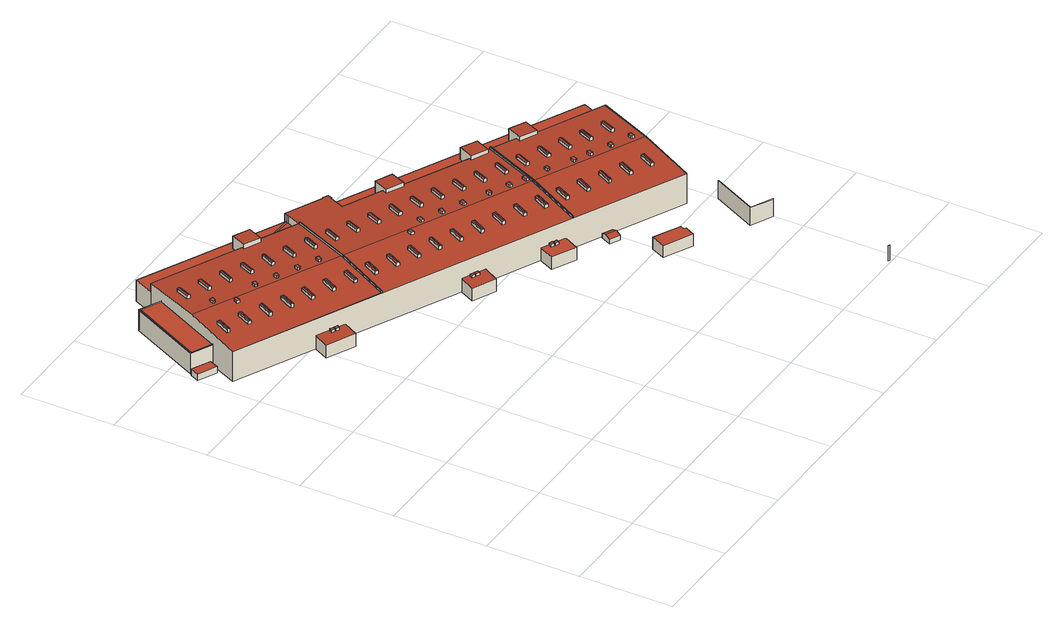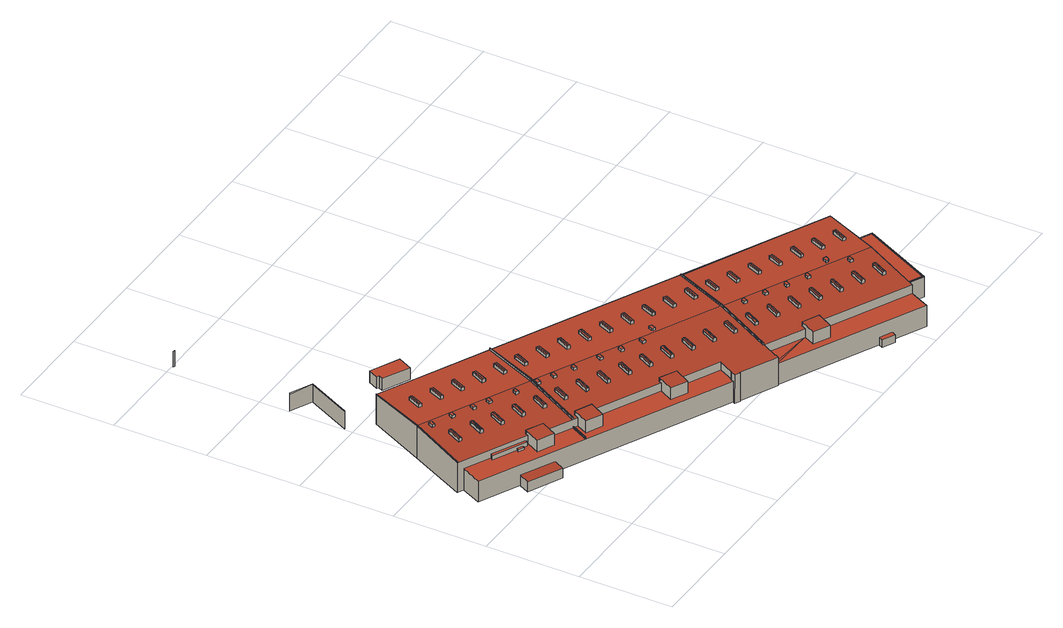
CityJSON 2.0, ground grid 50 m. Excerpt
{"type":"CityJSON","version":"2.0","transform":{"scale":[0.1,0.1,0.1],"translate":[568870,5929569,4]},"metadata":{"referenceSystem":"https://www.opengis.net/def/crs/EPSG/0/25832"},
"CityObjects":{
"building1":{"type":"Building","attributes":{"Grundfläche 2D":"58.864394","Grundhöhe NN":"4.642"},"geometry":[{"type":"Solid","lod":"3","boundaries":[[[[0,1,2,3]],[[4,5,3,2]],[[5,6,0,3]],[[6,7,1,0]],[[7,4,2,1]],[[7,6,5,4]]]],"semantics":{"surfaces":[{"type":"RoofSurface"},{"type":"WallSurface"},{"type":"GroundSurface"}],"values":[[0,1,1,1,1,2]]}}]},
"building2":{"type":"Building","attributes":{"Grundfläche 2D":"21496.392495","Grundhöhe NN":"4.642"},"children":["building2-1","building2-2","building2-3","building2-4","building2-5","building2-6","building2-7","building2-8","building2-9","building2-10","building2-11","building2-12","building2-13","building2-14","building2-15","building2-16","building2-17","building2-18","building2-19","building2-20","building2-21","building2-22","building2-23","building2-24","building2-25","building2-26"],"geometry":[{"type":"MultiSurface","lod":"3","boundaries":[[[8,9,10,11]],[[12,13,14,15,16,17,18,19]],[[20,21,22,23]],[[24,25,26,27]],[[28,24,27,29]],[[30,31,32,33]],[[34,30,33,35]],[[36,37,38,39]],[[40,36,39,41]],[[42,43,44,45]],[[46,43,42,47]],[[48,49,50,51]],[[52,49,48,53]],[[54,55,56,57]],[[58,54,57,59]],[[60,61,62,63]],[[64,60,63,65]],[[66,67,68]],[[67,69,70,68],[71,72,73,74],[75,76,77,78],[79,80,81,82],[83,84,85,86],[87,88,89,90],[91,92,93,94],[95,96,97,98]],[[99,100,101,102,103,66,68,104,105,106,107,108,109,110],[111,112,113,114],[115,116,117,118],[119,120,121,122],[123,124,125,126],[127,128,129,130],[131,132,133,134],[135,136,137,138],[139,140,141,142],[143,144,145,146],[147,148,149,150],[151,152,153,154],[155,156,157,158],[159,160,161,162],[163,164,165,166,167,168]],[[169,170,171,172,173,70,69,174,175,176,177,103,102,178,179,109,108,180,181,182,183,184,185,186,187,188,189,190,191,192,193,194,195,196,197,198,199,200,201,202,203,204,205],[206,207,208,209],[210,211,212,213],[214,215,216,217],[218,219,220,221,222],[223,224,225,226],[227,228,229,230],[231,232,233,234],[235,236,237,238],[239,240,241,242],[243,244,245,246],[247,248,249,250],[251,252,253,254],[255,256,257,258],[259,260,261,262],[263,264,265,266],[267,268,269,270],[271,272,273,274],[275,276,277,278],[279,280,281,282],[283,284,285,286],[287,288,289,290]],[[291,292,293,294]],[[295,292,291,296]],[[297,298,299,300]],[[301,298,297,302]],[[303,304,305]],[[306,305,307]],[[303,305,306]],[[306,307,308]],[[309,310,311,312]],[[313,309,312,314]],[[315,316,317,318]],[[319,316,315,320]],[[321,322,323,324]],[[325,322,321,326]],[[327,328,329,330]],[[331,328,327,332]],[[333,334,335,336]],[[337,334,333,338]],[[339,340,341,342]],[[343,340,339,344]],[[345,346,347,348]],[[349,346,345,350]],[[351,352,353,354]],[[355,351,354,356]],[[357,358,359,360]],[[361,357,360,362]],[[363,364,365,366,367,368]],[[369,365,364,370]],[[371,372,373,374]],[[375,371,374,376]],[[377,378,379,380]],[[381,378,377,382]],[[383,384,385,386]],[[385,387,388,386]],[[389,390,391,392]],[[393,389,392,394]],[[395,396,397,398]],[[399,395,398,400]],[[401,402,403,404]],[[405,401,404,406]],[[407,408,409,410]],[[411,407,410,412]],[[413,414,415,416]],[[417,414,413,418]],[[419,420,421,422]],[[423,420,419,424]],[[425,426,427,428]],[[429,425,428,430]],[[431,432,433,434]],[[435,432,431,436]],[[437,438,439,440,441]],[[441,442,443,437]],[[444,445,446,447]],[[448,444,447,449]],[[450,451,452,453]],[[454,450,453,455]],[[456,457,458,459]],[[460,456,459,461]],[[462,463,464,465]],[[466,463,462,467]],[[468,469,470,471]],[[472,469,468,473]],[[474,475,476,477]],[[478,475,474,479]],[[480,481,482,483]],[[484,481,480,485]],[[486,487,488,489]],[[490,487,486,491]],[[492,493,494,495]],[[496,492,495,497]],[[498,499,500,501]],[[502,498,501,503]],[[504,505,506,507]],[[508,504,507,509]],[[510,511,512,513]],[[514,511,510,515]],[[516,517,518,519]],[[520,516,519,521]],[[522,523,524,525]],[[526,527,528,529,530,531,532,533,534,535,536,537,538,539,540,541,542,543,544,545,546,547,548,549,550,551]],[[552,553,554,555]],[[556,557,558,559]],[[560,561,562,563]],[[564,565,566,567,568,569,570,571,572]],[[565,573,566]],[[565,574,575,573]],[[576,577,578,579]],[[580,581,582,583]],[[584,585,586,587]],[[588,589,590,591]],[[592,593,594,595]],[[171,170,8,11]],[[9,8,170,169,565,564]],[[564,572,10,9]],[[11,10,572,571,570,172,171]],[[596,597,17,16]],[[597,598,18,17]],[[598,599,19,18]],[[580,583,13,12]],[[14,13,583,582]],[[582,581,15,14]],[[26,214,217,29,27]],[[217,216,28,29]],[[28,216,215,25,24]],[[215,214,26,25]],[[32,290,289,35,33]],[[289,288,34,35]],[[34,288,287,31,30]],[[287,290,32,31]],[[135,138,294,293]],[[294,138,137,296,291]],[[137,136,295,296]],[[295,136,135,293,292]],[[300,299,77,76]],[[300,76,75,302,297]],[[301,302,75,78]],[[301,78,77,299,298]],[[304,246,245,307,305]],[[308,307,245,244]],[[308,244,243,303,306]],[[304,303,243,246]],[[311,229,228,314,312]],[[313,314,228,227]],[[313,227,230,310,309]],[[311,310,230,229]],[[318,317,87,90]],[[318,90,89,320,315]],[[319,320,89,88]],[[319,88,87,317,316]],[[133,132,324,323]],[[324,132,131,326,321]],[[325,326,131,134]],[[134,133,323,322,325]],[[330,329,161,160]],[[330,160,159,332,327]],[[159,162,331,332]],[[329,328,331,162,161]],[[336,335,85,84]],[[336,84,83,338,333]],[[337,338,83,86]],[[337,86,85,335,334]],[[158,157,342,341]],[[342,157,156,344,339]],[[156,155,343,344]],[[343,155,158,341,340]],[[139,142,348,347]],[[348,142,141,350,345]],[[141,140,349,350]],[[349,140,139,347,346]],[[353,256,255,356,354]],[[255,258,355,356]],[[355,258,257,352,351]],[[257,256,353,352]],[[38,254,253,41,39]],[[40,41,253,252]],[[40,252,251,37,36]],[[38,37,251,254]],[[359,280,279,362,360]],[[279,282,361,362]],[[361,282,281,358,357]],[[281,280,359,358]],[[368,367,67,66]],[[177,176,370,364,363,368,66,103]],[[369,370,176,175]],[[175,174,69,67,367,366,365,369]],[[45,44,147,150]],[[45,150,149,47,42]],[[149,148,46,47]],[[46,148,147,44,43]],[[129,128,380,379]],[[380,128,127,382,377]],[[127,130,381,382]],[[381,130,129,379,378]],[[165,164,384,383,166]],[[384,164,163,387,385]],[[168,167,388,387,163]],[[388,167,166,383,386]],[[391,236,235,394,392]],[[393,394,235,238]],[[393,238,237,390,389]],[[390,237,236,391]],[[397,242,241,400,398]],[[241,240,399,400]],[[399,240,239,396,395]],[[239,242,397,396]],[[403,209,208,406,404]],[[405,406,208,207]],[[405,207,206,402,401]],[[403,402,206,209]],[[409,269,268,412,410]],[[268,267,411,412]],[[411,267,270,408,407]],[[270,269,409,408]],[[146,145,416,415]],[[416,145,144,418,413]],[[144,143,417,418]],[[417,143,146,415,414]],[[121,120,422,421]],[[422,120,119,424,419]],[[119,122,423,424]],[[423,122,121,421,420]],[[222,430,428,427,219,218]],[[429,430,222,221]],[[429,221,220,426,425]],[[220,219,427,426]],[[95,98,434,433]],[[434,98,97,436,431]],[[97,96,435,436]],[[435,96,95,433,432]],[[82,81,51,50]],[[51,81,80,53,48]],[[80,79,52,53]],[[52,79,82,50,49]],[[99,439,438,101,100]],[[439,99,110,109,179,442,441,440]],[[285,284,448,449]],[[443,442,179,178]],[[443,178,102,101,438,437]],[[452,271,274,455,453]],[[274,273,454,455]],[[454,273,272,451,450]],[[272,271,452,451]],[[458,248,247,461,459]],[[247,250,460,461]],[[460,250,249,457,456]],[[249,248,458,457]],[[56,233,232,59,57]],[[232,231,58,59]],[[58,231,234,55,54]],[[234,233,56,55]],[[465,464,117,116]],[[465,116,115,467,462]],[[466,467,115,118]],[[466,118,117,464,463]],[[124,123,471,470]],[[471,123,126,473,468]],[[472,473,126,125]],[[472,125,124,470,469]],[[63,62,106,600]],[[65,63,600,181]],[[64,65,181,180]],[[60,64,180,108]],[[61,60,108,107]],[[62,61,107,106]],[[373,275,278,376,374]],[[375,376,278,277]],[[375,277,276,372,371]],[[373,372,276,275]],[[71,74,477,476]],[[477,74,73,479,474]],[[73,72,478,479]],[[478,72,71,476,475]],[[91,94,483,482]],[[483,94,93,485,480]],[[93,92,484,485]],[[484,92,91,482,481]],[[489,488,112,111]],[[489,111,114,491,486]],[[490,491,114,113]],[[490,113,112,488,487]],[[494,223,226,497,495]],[[226,225,496,497]],[[496,225,224,493,492]],[[224,223,494,493]],[[500,262,261,503,501]],[[261,260,502,503]],[[502,260,259,499,498]],[[259,262,500,499]],[[446,286,285,449,447]],[[448,284,283,445,444]],[[283,286,446,445]],[[506,212,211,509,507]],[[508,509,211,210]],[[210,213,505,504,508]],[[506,505,213,212]],[[153,152,513,512]],[[513,152,151,515,510]],[[151,154,514,515]],[[514,154,153,512,511]],[[518,265,264,521,519]],[[520,521,264,263]],[[520,263,266,517,516]],[[266,265,518,517]],[[185,184,523,522]],[[524,523,184,183,547,546]],[[525,524,546,545]],[[525,545,544,186,185,522]],[[189,188,552,555]],[[553,552,188,187,541,540]],[[554,553,540,539]],[[554,539,538,190,189,555]],[[193,192,557,556]],[[558,557,192,191,537,536]],[[536,535,559,558]],[[559,535,534,194,193,556]],[[527,526,562,561]],[[601,550,549,563,562,526,551,602]],[[549,548,560,563]],[[589,603,604,568,567,566,605,606,590]],[[569,568,604,607]],[[579,578,608,609]],[[576,579,609,610]],[[577,576,610,611]],[[597,596,612,613]],[[598,597,613,614]],[[599,598,614,615]],[[591,590,606,616]],[[588,591,616,617]],[[589,588,617,603]],[[587,586,618,619]],[[584,587,619,620]],[[585,584,620,621]],[[23,22,622,623]],[[20,23,623,624]],[[21,20,624,625]],[[592,595,626,627]],[[593,592,627,628]],[[594,593,628,629]],[[22,21,625,618,586,585,621,608,578,577,611,630,105,104,68,631,622]],[[632,600,106,105,630,633]],[[634,182,181,600,632,635]],[[528,527,561,560,548,547,183,182,634,636]],[[542,541,187,186,544,543]],[[190,538,537,191]],[[194,534,533,195]],[[195,533,532,196]],[[196,532,531,197]],[[637,198,197,531,530,638]],[[199,198,637,639]],[[200,199,639,640]],[[201,200,640,641]],[[573,203,202,201,641,605,566]],[[203,573,575,204]],[[204,575,574,205]],[[205,574,565,169]],[[172,570,569,173]],[[612,596,16,15,581,580,12,19,599,615,631,68,70,173,569,607]],[[529,528,636,642]],[[594,629,638,530,529,642,626,595]],[[621,620,619,618,625,624,623,622,631,615,614,613,612,607,604,603,617,616,606,605,641,640,639,637,638,629,628,627,626,642,636,634,635,632,633,630,611,610,609,608]]],"semantics":{"surfaces":[{"type":"RoofSurface"},{"type":"WallSurface"},{"type":"GroundSurface"}],"values":[0,0,0,0,0,0,0,0,0,0,0,0,0,0,0,0,0,0,0,0,0,0,0,0,0,0,0,0,0,0,0,0,0,0,0,0,0,0,0,0,0,0,0,0,0,0,0,0,0,0,0,0,0,0,0,0,0,0,0,0,0,0,0,0,0,0,0,0,0,0,0,0,0,0,0,0,0,0,0,0,0,0,0,0,0,0,0,0,0,0,0,0,0,0,0,0,0,0,0,0,0,0,0,0,0,0,0,0,0,0,0,0,1,1,1,1,1,1,1,1,1,1,1,1,1,1,1,1,1,1,1,1,1,1,1,1,1,1,1,1,1,1,1,1,1,1,1,1,1,1,1,1,1,1,1,1,1,1,1,1,1,1,1,1,1,1,1,1,1,1,1,1,1,1,1,1,1,1,1,1,1,1,1,1,1,1,1,1,1,1,1,1,1,1,1,1,1,1,1,1,1,1,1,1,1,1,1,1,1,1,1,1,1,1,1,1,1,1,1,1,1,1,1,1,1,1,1,1,1,1,1,1,1,1,1,1,1,1,1,1,1,1,1,1,1,1,1,1,1,1,1,1,1,1,1,1,1,1,1,1,1,1,1,1,1,1,1,1,1,1,1,1,1,1,1,1,1,1,1,1,1,1,1,1,1,1,1,1,1,1,1,1,1,1,1,1,1,1,1,1,1,1,1,1,1,1,1,1,1,1,1,1,1,1,1,1,1,1,1,1,1,1,1,1,1,1,1,1,1,1,1,1,1,1,1,1,1,1,1,1,1,1,1,1,1,1,1,1,1,1,1,1,1,1,1,1,1,1,1,1,2]}}]},
"building2-1":{"type":"BuildingInstallation","parents":["building2"],"geometry":[{"type":"MultiSurface","lod":"3","boundaries":[[[643,644,645,646,647]],[[645,644,648,649]],[[650,647,646,645,649,651]],[[643,647,650,652]],[[644,643,652,648]]],"semantics":{"surfaces":[{"type":"RoofSurface"},{"type":"WallSurface"}],"values":[0,1,1,1,1]}}]},
"building2-2":{"type":"BuildingInstallation","parents":["building2"],"geometry":[{"type":"MultiSurface","lod":"3","boundaries":[[[653,654,655,656,657]],[[655,654,658,659]],[[656,655,659,660]],[[657,656,660,661]],[[658,654,653,657,661,662]]],"semantics":{"surfaces":[{"type":"RoofSurface"},{"type":"WallSurface"}],"values":[0,1,1,1,1]}}]},
"building2-3":{"type":"BuildingInstallation","parents":["building2"],"geometry":[{"type":"MultiSurface","lod":"3","boundaries":[[[663,664,665,666]],[[664,663,667,668]],[[665,664,668,669]],[[666,665,669,670]],[[663,666,670,667]]],"semantics":{"surfaces":[{"type":"RoofSurface"},{"type":"WallSurface"}],"values":[0,1,1,1,1]}}]},
"building2-4":{"type":"BuildingInstallation","parents":["building2"],"geometry":[{"type":"MultiSurface","lod":"3","boundaries":[[[671,672,673,674]],[[671,674,675,676]],[[673,672,677,678]],[[674,673,678,675]],[[672,671,676,677]]],"semantics":{"surfaces":[{"type":"RoofSurface"},{"type":"WallSurface"}],"values":[0,1,1,1,1]}}]},
"building2-5":{"type":"BuildingInstallation","parents":["building2"],"geometry":[{"type":"MultiSurface","lod":"3","boundaries":[[[679,680,681,682]],[[683,684,682,681]],[[679,682,684,685]],[[685,686,680,679]],[[681,680,686,683]]],"semantics":{"surfaces":[{"type":"RoofSurface"},{"type":"WallSurface"}],"values":[0,1,1,1,1]}}]},
"building2-6":{"type":"BuildingInstallation","parents":["building2"],"geometry":[{"type":"MultiSurface","lod":"3","boundaries":[[[687,688,689,690]],[[688,687,691,692]],[[693,694,690,689]],[[687,690,694,691]],[[692,693,689,688]]],"semantics":{"surfaces":[{"type":"RoofSurface"},{"type":"WallSurface"}],"values":[0,1,1,1,1]}}]},
"building2-7":{"type":"BuildingInstallation","parents":["building2"],"geometry":[{"type":"MultiSurface","lod":"3","boundaries":[[[695,696,697,698,699]],[[699,698,700,701]],[[698,697,702,700]],[[695,699,701,703]],[[696,695,703,704]],[[697,696,704,702]]],"semantics":{"surfaces":[{"type":"RoofSurface"},{"type":"WallSurface"}],"values":[0,1,1,1,1,1]}}]},
"building2-8":{"type":"BuildingInstallation","parents":["building2"],"geometry":[{"type":"MultiSurface","lod":"3","boundaries":[[[705,706,707,708,709]],[[709,708,710,711]],[[705,709,711,712]],[[706,705,712,713]],[[707,706,713,714]],[[708,707,714,710]]],"semantics":{"surfaces":[{"type":"RoofSurface"},{"type":"WallSurface"}],"values":[0,1,1,1,1,1]}}]},
"building2-9":{"type":"BuildingInstallation","parents":["building2"],"geometry":[{"type":"MultiSurface","lod":"3","boundaries":[[[715,716,717,718,719]],[[720,721,719,718]],[[722,720,718,717]],[[715,719,721,723]],[[716,715,723,724]],[[724,722,717,716]]],"semantics":{"surfaces":[{"type":"RoofSurface"},{"type":"WallSurface"}],"values":[0,1,1,1,1,1]}}]},
"building2-10":{"type":"BuildingInstallation","parents":["building2"],"geometry":[{"type":"MultiSurface","lod":"3","boundaries":[[[725,726,727,728,729]],[[729,728,730,731]],[[725,729,731,732]],[[726,725,732,733]],[[727,726,733,734]],[[728,727,734,730]]],"semantics":{"surfaces":[{"type":"RoofSurface"},{"type":"WallSurface"}],"values":[0,1,1,1,1,1]}}]},
"building2-11":{"type":"BuildingInstallation","parents":["building2"],"geometry":[{"type":"MultiSurface","lod":"3","boundaries":[[[735,736,737,738,739]],[[739,738,740,741]],[[738,737,742,740]],[[735,739,741,743]],[[736,735,743,744]],[[737,736,744,742]]],"semantics":{"surfaces":[{"type":"RoofSurface"},{"type":"WallSurface"}],"values":[0,1,1,1,1,1]}}]},
"building2-12":{"type":"BuildingInstallation","parents":["building2"],"geometry":[{"type":"MultiSurface","lod":"3","boundaries":[[[745,746,747,748,749]],[[749,748,750,751]],[[745,749,751,752]],[[746,745,752,753]],[[747,746,753,754]],[[748,747,754,750]]],"semantics":{"surfaces":[{"type":"RoofSurface"},{"type":"WallSurface"}],"values":[0,1,1,1,1,1]}}]},
"building2-13":{"type":"BuildingInstallation","parents":["building2"],"geometry":[{"type":"MultiSurface","lod":"3","boundaries":[[[755,756,757,758,759]],[[760,761,759,758]],[[762,760,758,757]],[[755,759,761,763]],[[756,755,763,764]],[[764,762,757,756]]],"semantics":{"surfaces":[{"type":"RoofSurface"},{"type":"WallSurface"}],"values":[0,1,1,1,1,1]}}]},
"building2-14":{"type":"BuildingInstallation","parents":["building2"],"geometry":[{"type":"MultiSurface","lod":"3","boundaries":[[[765,766,767,768,769]],[[769,768,770,771]],[[765,769,771,772]],[[766,765,772,773]],[[767,766,773,774]],[[768,767,774,770]]],"semantics":{"surfaces":[{"type":"RoofSurface"},{"type":"WallSurface"}],"values":[0,1,1,1,1,1]}}]},
"building2-15":{"type":"BuildingInstallation","parents":["building2"],"geometry":[{"type":"MultiSurface","lod":"3","boundaries":[[[775,776,777,778,779]],[[779,778,780,781]],[[778,777,782,780]],[[775,779,781,783]],[[776,775,783,784]],[[777,776,784,782]]],"semantics":{"surfaces":[{"type":"RoofSurface"},{"type":"WallSurface"}],"values":[0,1,1,1,1,1]}}]},
"building2-16":{"type":"BuildingInstallation","parents":["building2"],"geometry":[{"type":"MultiSurface","lod":"3","boundaries":[[[785,786,787,788,789]],[[789,788,790,791]],[[785,789,791,792]],[[786,785,792,793]],[[787,786,793,794]],[[788,787,794,790]]],"semantics":{"surfaces":[{"type":"RoofSurface"},{"type":"WallSurface"}],"values":[0,1,1,1,1,1]}}]},
"building2-17":{"type":"BuildingInstallation","parents":["building2"],"geometry":[{"type":"MultiSurface","lod":"3","boundaries":[[[795,796,797,798,799]],[[799,798,800,801]],[[795,799,801,802]],[[796,795,802,803]],[[797,796,803,804]],[[798,797,804,800]]],"semantics":{"surfaces":[{"type":"RoofSurface"},{"type":"WallSurface"}],"values":[0,1,1,1,1,1]}}]},
"building2-18":{"type":"BuildingInstallation","parents":["building2"],"geometry":[{"type":"MultiSurface","lod":"3","boundaries":[[[805,806,807,808,809]],[[809,808,810,811]],[[805,809,811,812]],[[806,805,812,813]],[[807,806,813,814]],[[808,807,814,810]]],"semantics":{"surfaces":[{"type":"RoofSurface"},{"type":"WallSurface"}],"values":[0,1,1,1,1,1]}}]},
"building2-19":{"type":"BuildingInstallation","parents":["building2"],"geometry":[{"type":"MultiSurface","lod":"3","boundaries":[[[815,816,817,818,819]],[[819,818,820,821]],[[815,819,821,822]],[[816,815,822,823]],[[817,816,823,824]],[[818,817,824,820]]],"semantics":{"surfaces":[{"type":"RoofSurface"},{"type":"WallSurface"}],"values":[0,1,1,1,1,1]}}]},
"building2-20":{"type":"BuildingInstallation","parents":["building2"],"geometry":[{"type":"MultiSurface","lod":"3","boundaries":[[[825,826,827,828,829]],[[829,828,830,831]],[[825,829,831,832]],[[826,825,832,833]],[[827,826,833,834]],[[828,827,834,830]]],"semantics":{"surfaces":[{"type":"RoofSurface"},{"type":"WallSurface"}],"values":[0,1,1,1,1,1]}}]},
"building2-21":{"type":"BuildingInstallation","parents":["building2"],"geometry":[{"type":"MultiSurface","lod":"3","boundaries":[[[835,836,837,838,839]],[[839,838,840,841]],[[838,837,842,840]],[[835,839,841,843]],[[836,835,843,844]],[[837,836,844,842]]],"semantics":{"surfaces":[{"type":"RoofSurface"},{"type":"WallSurface"}],"values":[0,1,1,1,1,1]}}]},
"building2-22":{"type":"BuildingInstallation","parents":["building2"],"geometry":[{"type":"MultiSurface","lod":"3","boundaries":[[[845,846,847,848,849]],[[849,848,850,851]],[[845,849,851,852]],[[846,845,852,853]],[[847,846,853,854]],[[848,847,854,850]]],"semantics":{"surfaces":[{"type":"RoofSurface"},{"type":"WallSurface"}],"values":[0,1,1,1,1,1]}}]},
"building2-23":{"type":"BuildingInstallation","parents":["building2"],"geometry":[{"type":"MultiSurface","lod":"3","boundaries":[[[855,856,857,858,859]],[[859,858,860,861]],[[858,857,862,860]],[[855,859,861,863]],[[856,855,863,864]],[[857,856,864,862]]],"semantics":{"surfaces":[{"type":"RoofSurface"},{"type":"WallSurface"}],"values":[0,1,1,1,1,1]}}]},
"building2-24":{"type":"BuildingInstallation","parents":["building2"],"geometry":[{"type":"MultiSurface","lod":"3","boundaries":[[[865,866,867,868,869]],[[869,868,870,871]],[[868,867,872,870]],[[865,869,871,873]],[[866,865,873,874]],[[867,866,874,872]]],"semantics":{"surfaces":[{"type":"RoofSurface"},{"type":"WallSurface"}],"values":[0,1,1,1,1,1]}}]},
"building2-25":{"type":"BuildingInstallation","parents":["building2"],"geometry":[{"type":"MultiSurface","lod":"3","boundaries":[[[875,876,601,602]],[[551,877,875,602]],[[876,875,877,878]],[[601,876,878,550]]],"semantics":{"surfaces":[{"type":"RoofSurface"},{"type":"WallSurface"}],"values":[0,1,1,1]}}]},
"building2-26":{"type":"BuildingInstallation","parents":["building2"],"geometry":[{"type":"MultiSurface","lod":"3","boundaries":[[[879,880,881,882]],[[543,882,881,542]],[[879,882,543,883]],[[879,883,884,880]],[[884,542,881,880]]],"semantics":{"surfaces":[{"type":"RoofSurface"},{"type":"WallSurface"}],"values":[0,1,1,1,1]}}]},
"building3":{"type":"Building","attributes":{"Grundfläche 2D":"143.090632","Grundhöhe NN":"4.259"},"geometry":[{"type":"Solid","lod":"3","boundaries":[[[[885,886,887,888,889,890]],[[891,892,890,889]],[[892,893,885,890]],[[894,895,887,886]],[[893,894,886,885]],[[895,896,888,887]],[[896,891,889,888]],[[896,895,894,893,892,891]]]],"semantics":{"surfaces":[{"type":"RoofSurface"},{"type":"WallSurface"},{"type":"GroundSurface"}],"values":[[0,1,1,1,1,1,1,2]]}}]},
"building4":{"type":"Building","attributes":{"Grundfläche 2D":"35.831820","Grundhöhe NN":"4.642"},"geometry":[{"type":"Solid","lod":"3","boundaries":[[[[897,898,899,900]],[[901,897,900,902]],[[902,900,899,903,904]],[[901,902,904,905]],[[898,897,901,905,906]],[[899,898,906,903]],[[904,903,906,905]]]],"semantics":{"surfaces":[{"type":"RoofSurface"},{"type":"WallSurface"},{"type":"GroundSurface"}],"values":[[0,0,1,1,1,1,2]]}}]},
"building5":{"type":"Building","attributes":{"Grundfläche 2D":"9472.435403","Grundhöhe NN":"4.618"},"geometry":[{"type":"MultiSurface","lod":"3","boundaries":[[[907,908,909,910]],[[908,907,911,912]],[[913,914,915,916]],[[914,913,917,918]],[[913,919,920,917]],[[919,913,916,921]],[[922,923,924,925]]],"semantics":{"surfaces":[{"type":"WallSurface"}],"values":[0,0,0,0,0,0,0]}}]}
},
"vertices":[
[29,2385,42],[6,2337,42],[105,2288,42],[128,2336,42],[105,2288,6],[128,2336,6],[29,2385,6],[6,2337,6],
[923,2518,199],[963,2601,194],[876,2643,194],[836,2560,199],[152,2340,125],[43,2393,125],[229,2773,125],[337,2720,125],[339,2723,125],[227,2778,125],[39,2392,125],[150,2337,125],[614,1832,78],[653,1911,83],[503,1984,83],[464,1905,78],[1135,2282,202],[1127,2286,199],[1091,2212,202],[1099,2209,205],[1142,2278,199],[1106,2205,202],[1457,2125,202],[1450,2128,199],[1414,2055,202],[1421,2051,205],[1465,2121,199],[1429,2047,202],[1997,1861,202],[1989,1865,199],[1953,1791,202],[1961,1787,205],[2004,1857,199],[1968,1784,202],[1816,1491,201],[1852,1565,204],[1845,1568,203],[1809,1495,200],[1860,1561,203],[1824,1487,200],[846,1966,201],[882,2039,204],[874,2042,203],[839,1969,200],[890,2035,203],[854,1962,200],[2212,1756,202],[2205,1759,199],[2169,1686,202],[2176,1682,205],[2220,1752,199],[2184,1678,202],[2537,1366,194],[2389,1064,177],[2391,1063,177],[2538,1365,194],[2684,1668,177],[2686,1667,177],[846,1823,175],[842,1825,175],[79,2191,175],[988,2123,193],[227,2495,193],[443,2253,187],[459,2246,187],[423,2172,182],[408,2180,182],[207,2278,182],[192,2285,182],[228,2359,187],[243,2351,187],[890,2035,187],[854,1962,182],[839,1969,182],[874,2042,187],[315,2225,182],[300,2233,182],[335,2306,187],[351,2298,187],[766,2095,187],[782,2088,187],[746,2015,182],[730,2022,182],[551,2201,187],[566,2193,187],[531,2120,182],[515,2127,182],[659,2148,187],[674,2140,187],[639,2067,182],[623,2075,182],[1814,1345,175],[1813,1346,175],[1810,1347,175],[1958,1649,193],[992,2121,193],[1809,1346,175],[2390,1062,175],[2391,1063,175],[2389,1064,175],[2537,1366,193],[1962,1647,193],[1814,1346,175],[1162,1811,182],[1198,1884,186],[1213,1877,186],[1177,1804,182],[1069,1856,182],[1054,1864,182],[1090,1937,186],[1105,1930,186],[1393,1698,182],[1378,1706,182],[1413,1779,186],[1429,1771,186],[1593,1601,182],[1629,1674,186],[1644,1666,186],[1608,1593,182],[1501,1646,182],[1485,1653,182],[1521,1726,186],[1537,1719,186],[962,1909,182],[946,1917,182],[982,1990,187],[998,1982,186],[2060,1463,186],[2076,1455,186],[2040,1382,182],[2024,1390,182],[2383,1305,186],[2399,1297,186],[2363,1224,182],[2348,1232,182],[2291,1350,186],[2255,1277,182],[2240,1284,182],[2276,1358,186],[1845,1568,186],[1860,1561,186],[1824,1487,182],[1809,1495,182],[1285,1751,182],[1270,1759,182],[1306,1832,186],[1321,1824,186],[1968,1508,186],[1932,1435,182],[1917,1442,182],[1952,1516,186],[1716,1540,182],[1701,1548,182],[1737,1621,186],[1752,1614,186],[2147,1330,182],[2132,1337,182],[2141,1355,183],[2168,1410,186],[2183,1403,186],[2160,1355,184],[934,2541,174],[923,2518,175],[836,2560,175],[842,2573,175],[377,2800,175],[988,2124,193],[1141,2436,174],[1145,2434,174],[992,2122,193],[2111,1963,174],[2115,1961,174],[2684,1668,175],[2686,1667,175],[2687,1670,175],[2330,1844,175],[2324,1830,176],[2236,1873,176],[2249,1898,174],[2089,1976,174],[2077,1952,175],[1989,1994,175],[1996,2007,175],[1652,2176,175],[1645,2162,176],[1558,2205,176],[1571,2231,174],[1363,2332,174],[1402,2412,169],[1405,2411,169],[1417,2436,168],[1389,2450,168],[1387,2446,168],[1190,2542,168],[1187,2535,168],[1180,2522,169],[1183,2520,169],[1143,2439,174],[1774,1970,182],[1789,1962,182],[1753,1889,186],[1738,1896,186],[1357,2174,182],[1321,2100,186],[1306,2107,186],[1342,2181,182],[1091,2212,186],[1127,2286,182],[1142,2278,182],[1106,2205,186],[2069,1735,186],[2061,1738,186],[2097,1812,182],[2112,1804,182],[2076,1731,186],[767,2371,186],[803,2444,182],[818,2437,182],[782,2363,186],[2544,1593,182],[2508,1520,186],[2493,1527,186],[2529,1601,182],[2220,1752,182],[2184,1678,186],[2169,1686,186],[2205,1759,182],[567,2469,186],[552,2476,186],[588,2550,182],[603,2542,182],[1665,2023,182],[1680,2016,182],[1644,1942,186],[1629,1949,186],[2420,1654,182],[2435,1647,182],[2399,1573,186],[2384,1580,186],[459,2521,186],[444,2529,186],[480,2602,182],[495,2595,182],[1989,1865,182],[2004,1857,182],[1968,1784,186],[1953,1791,186],[674,2416,186],[659,2423,186],[695,2497,182],[710,2490,182],[2312,1707,182],[2327,1699,182],[2291,1626,186],[2276,1633,186],[1249,2226,182],[1214,2153,186],[1199,2160,186],[1235,2233,182],[1572,2068,182],[1537,1995,186],[1522,2002,186],[1558,2076,182],[984,2265,186],[1020,2338,182],[1035,2331,182],[999,2258,186],[875,2318,186],[911,2392,182],[926,2384,182],[890,2311,186],[351,2574,186],[337,2581,186],[373,2655,182],[387,2648,182],[1881,1917,182],[1896,1910,182],[1860,1836,186],[1846,1844,186],[1450,2128,182],[1465,2121,182],[1429,2047,186],[1414,2055,186],[2032,1386,201],[2068,1459,204],[2060,1463,203],[2024,1390,200],[2076,1455,203],[2040,1382,200],[199,2282,201],[235,2355,204],[228,2359,203],[192,2285,200],[243,2351,203],[207,2278,200],[2420,1654,198],[2384,1580,202],[2392,1577,205],[2428,1650,202],[2399,1573,202],[2435,1647,198],[2537,1597,202],[2529,1601,198],[2493,1527,202],[2501,1524,205],[2544,1593,199],[2508,1520,202],[738,2019,201],[774,2092,204],[766,2095,203],[730,2022,200],[782,2088,203],[746,2015,200],[954,1913,201],[990,1986,204],[982,1990,203],[946,1917,200],[998,1982,203],[962,1909,200],[1708,1544,201],[1744,1617,204],[1737,1621,203],[1701,1548,200],[1752,1614,203],[1716,1540,200],[307,2229,201],[343,2302,204],[335,2306,203],[300,2233,200],[351,2298,203],[315,2225,200],[1924,1439,201],[1960,1512,204],[1952,1516,203],[1917,1442,200],[1968,1508,203],[1932,1435,200],[2355,1228,201],[2391,1301,204],[2383,1305,203],[2348,1232,200],[2399,1297,203],[2363,1224,200],[703,2493,202],[695,2497,199],[659,2423,202],[667,2420,205],[710,2490,199],[674,2416,202],[380,2651,202],[373,2655,199],[337,2581,202],[344,2578,205],[387,2648,199],[351,2574,202],[992,2121,203],[992,2122,203],[988,2124,203],[988,2123,203],[842,1825,184],[846,1823,184],[1141,2436,184],[1145,2434,184],[918,2388,202],[911,2392,199],[875,2318,202],[883,2314,205],[926,2384,199],[890,2311,202],[1493,1649,201],[1529,1723,204],[1521,1726,203],[1485,1653,200],[1537,1719,203],[1501,1646,200],[2168,1410,203],[2132,1337,200],[2139,1333,201],[2175,1407,204],[2147,1330,200],[2183,1403,203],[595,2546,202],[588,2550,199],[552,2476,202],[559,2472,205],[603,2542,199],[567,2469,202],[1673,2019,202],[1665,2023,199],[1629,1949,202],[1637,1946,205],[1680,2016,199],[1644,1942,202],[1782,1966,202],[1774,1970,199],[1738,1896,202],[1746,1893,205],[1789,1962,199],[1753,1889,202],[1565,2072,202],[1558,2076,199],[1522,2002,202],[1529,1998,205],[1572,2068,199],[1537,1995,202],[2248,1281,201],[2283,1354,204],[2276,1358,203],[2240,1284,200],[2291,1350,203],[2255,1277,200],[1385,1702,201],[1421,1775,204],[1413,1779,203],[1378,1706,200],[1429,1771,203],[1393,1698,200],[2105,1808,202],[2097,1812,199],[2061,1738,202],[2069,1735,205],[2112,1804,199],[2076,1731,202],[631,2071,201],[666,2144,204],[659,2148,203],[623,2075,200],[674,2140,203],[639,2067,200],[1956,1646,205],[1810,1347,186],[1814,1345,186],[1814,1346,186],[1960,1644,205],[2115,1961,186],[2111,1963,186],[1889,1914,202],[1881,1917,199],[1846,1844,202],[1853,1840,205],[1896,1910,199],[1860,1836,202],[1027,2335,202],[1020,2338,199],[984,2265,202],[991,2261,205],[1035,2331,199],[999,2258,202],[488,2598,202],[480,2602,199],[444,2529,202],[452,2525,205],[495,2595,199],[459,2521,202],[1061,1860,201],[1097,1934,204],[1090,1937,203],[1054,1864,200],[1105,1930,203],[1069,1856,200],[1600,1597,201],[1636,1670,204],[1629,1674,203],[1593,1601,200],[1644,1666,203],[1608,1593,200],[415,2176,201],[451,2249,204],[443,2253,203],[408,2180,200],[459,2246,203],[423,2172,200],[523,2124,201],[558,2197,204],[551,2201,203],[515,2127,200],[566,2193,203],[531,2120,200],[1169,1808,201],[1205,1881,204],[1198,1884,203],[1162,1811,200],[1213,1877,203],[1177,1804,200],[811,2441,202],[803,2444,199],[767,2371,202],[775,2367,205],[818,2437,199],[782,2363,202],[2320,1703,202],[2312,1707,199],[2276,1633,202],[2284,1629,205],[2327,1699,199],[2291,1626,202],[1350,2177,202],[1342,2181,199],[1306,2107,202],[1314,2104,205],[1357,2174,199],[1321,2100,202],[1277,1755,201],[1313,1828,204],[1306,1832,203],[1270,1759,200],[1321,1824,203],[1285,1751,200],[1242,2230,202],[1235,2233,199],[1199,2160,202],[1206,2156,205],[1249,2226,199],[1214,2153,202],[2236,1873,197],[2324,1830,197],[2364,1913,192],[2277,1956,192],[2526,1765,128],[2519,1751,129],[2656,1685,129],[2708,1791,124],[1411,2425,125],[1405,2411,125],[1402,2412,125],[1363,2332,129],[1571,2231,129],[1599,2288,126],[1686,2245,126],[1652,2176,129],[1996,2007,129],[2030,2077,126],[2117,2034,126],[2089,1976,129],[2113,1965,129],[2116,1963,129],[2249,1898,129],[2277,1956,126],[2364,1913,126],[2330,1844,129],[2342,1838,129],[2349,1852,128],[2374,1840,128],[2404,1825,128],[2077,1952,197],[2117,2034,192],[2030,2077,192],[1989,1994,197],[1558,2205,198],[1645,2162,198],[1686,2245,192],[1599,2288,192],[2342,1838,151],[2519,1751,151],[2526,1765,151],[2349,1852,151],[963,2601,125],[934,2541,125],[1187,2535,125],[670,2788,125],[428,2906,125],[377,2800,125],[842,2573,125],[860,2611,125],[876,2643,125],[1180,2522,125],[1143,2439,125],[1183,2520,125],[1735,1283,78],[1774,1363,80],[1647,1425,80],[1608,1345,78],[152,2340,121],[337,2720,121],[229,2773,121],[43,2393,121],[1327,1484,77],[1366,1562,83],[1244,1622,83],[1205,1543,77],[614,2844,50],[603,2821,50],[670,2788,50],[681,2812,50],[2520,1951,61],[2341,2038,61],[2315,1983,66],[2493,1896,66],[339,2723,121],[227,2778,121],[39,2392,121],[150,2337,121],[2538,1365,193],[2374,1840,139],[2404,1825,139],[603,2821,6],[428,2906,6],[1187,2535,6],[670,2788,6],[377,2800,6],[1647,1425,6],[1608,1345,6],[1735,1283,6],[1774,1363,6],[339,2723,6],[227,2778,6],[39,2392,6],[150,2337,6],[681,2812,6],[614,2844,6],[1244,1622,6],[1205,1543,6],[1327,1484,6],[1366,1562,6],[503,1984,6],[464,1905,6],[614,1832,6],[653,1911,6],[2493,1896,6],[2520,1951,6],[2341,2038,6],[2315,1983,6],[2390,1062,6],[79,2191,6],[2538,1365,6],[2391,1063,6],[2687,1670,6],[2686,1667,6],[2656,1685,6],[1417,2436,6],[1411,2425,6],[1389,2450,6],[1387,2446,6],[1190,2542,6],[2708,1791,6],
[1682,1400,95],[1675,1385,95],[1691,1377,95],[1697,1391,95],[1698,1392,95],[1675,1385,80],[1691,1377,80],[1698,1392,80],[1697,1391,80],[1682,1400,80],
[1697,1374,95],[1697,1373,95],[1712,1366,95],[1719,1381,95],[1704,1388,95],[1697,1373,80],[1712,1366,80],[1719,1381,80],[1704,1388,80],[1697,1374,80],
[1294,1571,95],[1310,1563,95],[1317,1578,95],[1301,1586,95],[1294,1571,82],[1310,1563,82],[1317,1578,83],[1301,1586,83],
[1279,1596,95],[1272,1581,95],[1288,1574,95],[1295,1589,95],[1295,1589,83],[1279,1596,83],[1272,1581,82],[1288,1574,82],
[583,1937,96],[567,1945,96],[560,1930,96],[576,1923,96],[560,1930,82],[576,1923,82],[583,1937,83],[567,1945,83],
[606,1926,96],[590,1934,96],[583,1919,96],[599,1912,96],[606,1926,83],[590,1934,83],[583,1919,82],[599,1912,82],
[2404,1479,205],[2389,1486,205],[2380,1467,205],[2383,1461,205],[2393,1456,205],[2383,1461,192],[2393,1456,192],[2380,1467,192],[2404,1479,191],[2389,1486,191],
[2206,1551,205],[2215,1571,205],[2201,1578,205],[2189,1555,205],[2199,1550,205],[2189,1555,192],[2199,1550,192],[2206,1551,192],[2215,1571,191],[2201,1578,191],
[1970,1691,205],[1955,1699,205],[1946,1679,205],[1949,1673,205],[1959,1668,205],[1949,1673,192],[1959,1668,192],[1946,1679,192],[1970,1691,191],[1955,1699,191],
[587,2344,205],[597,2364,205],[582,2371,205],[571,2348,205],[580,2343,205],[571,2348,192],[580,2343,192],[587,2344,192],[597,2364,191],[582,2371,191],
[1652,1847,205],[1637,1854,205],[1627,1834,205],[1630,1828,205],[1640,1823,205],[1630,1828,192],[1640,1823,192],[1627,1834,192],[1652,1847,191],[1637,1854,191],
[2080,1622,205],[2089,1642,205],[2075,1649,205],[2064,1626,205],[2073,1621,205],[2064,1626,192],[2073,1621,192],[2080,1622,191],[2089,1642,190],[2075,1649,190],
[2515,1434,205],[2501,1441,205],[2491,1421,205],[2494,1415,205],[2504,1410,205],[2494,1415,192],[2504,1410,192],[2491,1421,191],[2515,1434,190],[2501,1441,190],
[911,2186,205],[920,2206,205],[906,2213,205],[894,2190,205],[904,2185,205],[894,2190,192],[904,2185,192],[911,2186,192],[920,2206,191],[906,2213,191],
[1887,1732,205],[1872,1739,205],[1862,1720,205],[1865,1713,205],[1875,1709,205],[1865,1713,192],[1875,1709,192],[1862,1720,192],[1887,1732,191],[1872,1739,191],
[695,2292,205],[705,2311,205],[690,2318,205],[679,2295,205],[688,2291,205],[679,2295,192],[688,2291,192],[695,2292,192],[705,2311,191],[690,2318,191],
[372,2450,205],[381,2469,205],[367,2476,205],[356,2453,205],[365,2449,205],[356,2453,192],[365,2449,192],[372,2450,192],[381,2469,191],[367,2476,191],
[1775,1762,205],[1784,1781,205],[1770,1789,205],[1759,1766,205],[1768,1761,205],[1759,1766,192],[1768,1761,192],[1775,1762,192],[1784,1781,191],[1770,1789,191],
[1323,1937,205],[1319,1944,205],[1310,1948,205],[1299,1925,205],[1313,1917,205],[1299,1925,191],[1313,1917,191],[1323,1937,192],[1319,1944,192],[1310,1948,192],
[803,2239,205],[812,2258,205],[798,2266,205],[787,2243,205],[796,2238,205],[787,2243,192],[796,2238,192],[803,2239,192],[812,2258,191],[798,2266,191],
[2296,1532,205],[2281,1539,205],[2272,1520,205],[2274,1513,205],[2284,1509,205],[2274,1513,192],[2284,1509,192],[2272,1520,192],[2296,1532,191],[2281,1539,191],
[440,2374,205],[431,2379,205],[423,2377,205],[413,2358,205],[428,2351,205],[413,2358,191],[428,2351,191],[440,2374,192],[431,2379,192],[423,2377,192],
[1544,1900,205],[1529,1907,205],[1519,1887,205],[1522,1881,205],[1532,1876,205],[1522,1881,192],[1532,1876,192],[1519,1887,192],[1544,1900,191],[1529,1907,191],
[1436,1953,205],[1421,1960,205],[1411,1940,205],[1414,1934,205],[1424,1929,205],[1414,1934,192],[1424,1929,192],[1411,1940,192],[1436,1953,191],[1421,1960,191],
[2411,1838,139],[2381,1853,139],[2411,1838,128],[2381,1853,128],
[2161,2056,134],[2158,2057,134],[2113,1965,138],[2116,1963,138],[2161,2056,124],[2158,2057,124],
[2134,921,70],[2123,927,70],[2134,950,70],[1992,1020,70],[1954,943,70],[2107,867,70],[1954,943,3],[2107,867,3],[2134,921,3],[2123,927,3],[2134,950,3],[1992,1020,3],
[1989,1213,43],[2002,1240,33],[1949,1266,33],[1936,1240,43],[1976,1186,33],[1923,1212,33],[1949,1266,6],[1923,1212,6],[1976,1186,6],[2002,1240,6],
[2446,12,93],[2454,8,93],[2454,8,95],[2446,12,95],[2446,12,6],[2454,8,6],[2380,717,108],[2498,659,101],[2498,659,109],[2380,717,109],[2380,717,6],[2498,659,6],[2496,955,108],[2496,955,6],[2496,955,109],[2497,951,109],[2383,719,109],[2383,719,108],[2497,951,108]
]}
